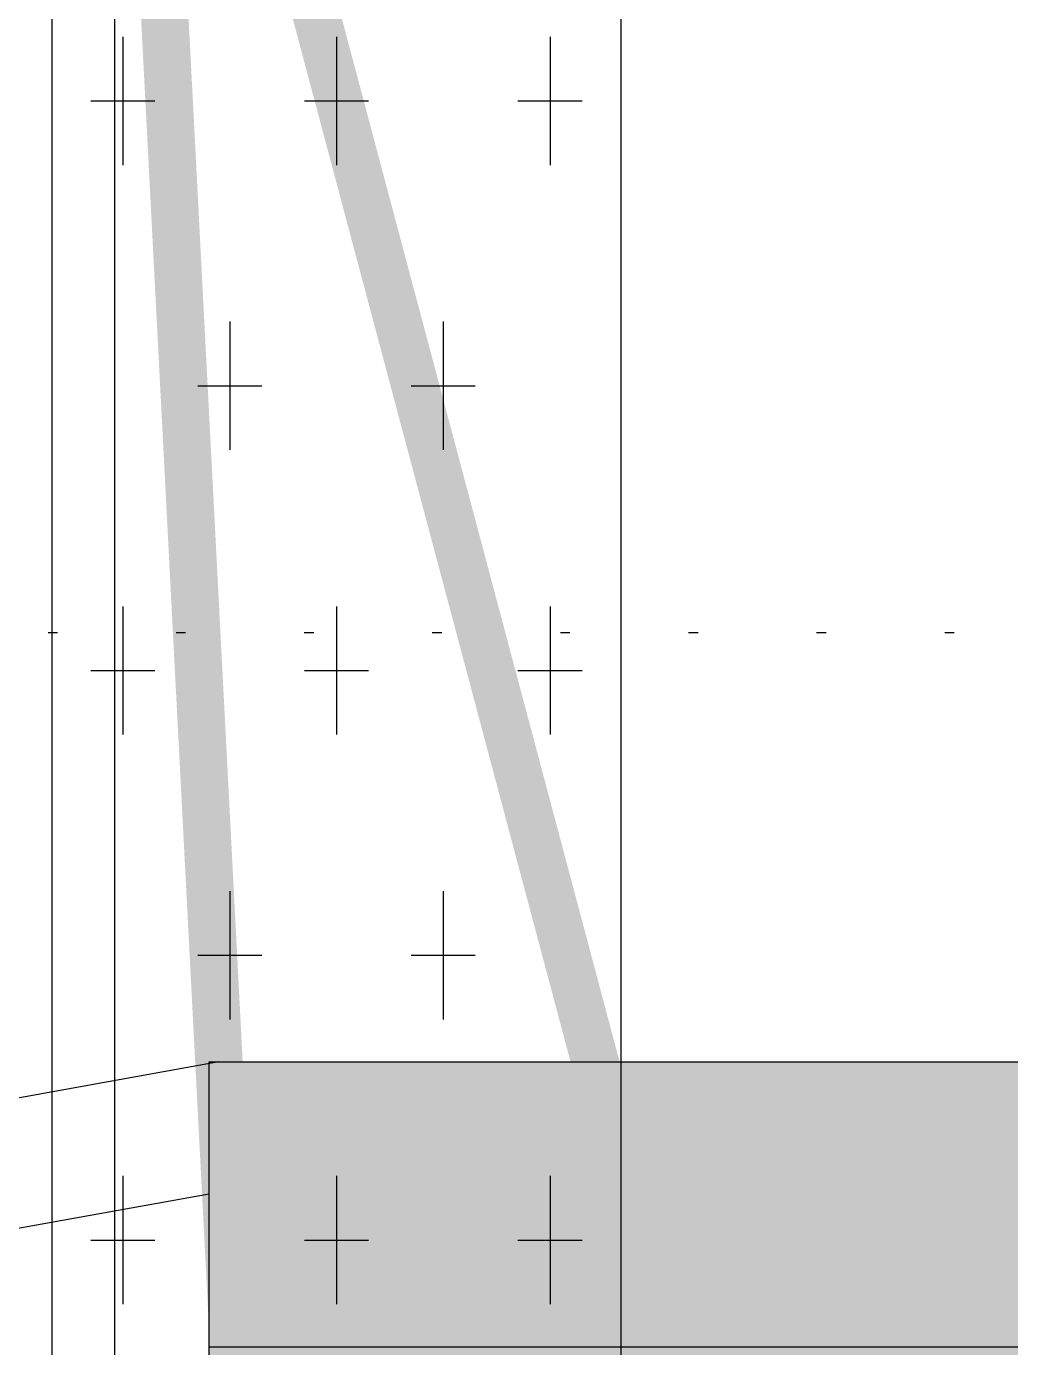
# Model space of a CAD drawing. Header units: millimetres. Extents: x -1499 to 6658, y -12483 to -6008.
# Drawn here: x 2135.23 to 2145.6, y -10920.59 to -10906.67 of the extents above; entities that cross this region are included whole.
import ezdxf

# ---------------------------------------------------------------- set-up
doc = ezdxf.new("R2010")
doc.units = ezdxf.units.MM
for name, pattern in [('A-DOTLN01H', [0.125, 0, -0.125]), ('CONT', [2, 1, 1]), ('HIDDEN', [0.375, 0.25, -0.125])]:
    doc.linetypes.add(name, pattern=pattern)
for name, color, linetype in [('CC-RFIL', 4, 'CONT'), ('CR-GRID', 56, 'A-DOTLN01H'), ('CS-CONC-MAJR', 4, 'Continuous'), ('CS-EXCV', 3, 'A-DIGLN01'), ('Layer', 7, 'Continuous'), ('수직그리드', 1, 'Continuous')]:
    doc.layers.add(name, color=color, linetype=linetype)
doc.linetypes.add('A-DIGLN01', pattern='A,0.9,-0.2,[19,kscals.shx,S=0.1,R=180,X=0,Y=0],0.9', length=2)

# ---------------------------------------------------------------- blocks, each defined once
blk = doc.blocks.new('TB-15')
at = {"layer": 'Layer'}
for points in [[(-1, -3), (-1, -12), (1, -12), (1, -3), (-1, -3)], [(-0.75, -6.7625), (-0.75, -6.9875)], [(0, -6.7625), (0, -6.9875)], [(0.75, -6.7625), (0.75, -6.9875)], [(-0.8625, -6.875), (-0.6375, -6.875)], [(-0.1125, -6.875), (0.1125, -6.875)], [(0.6375, -6.875), (0.8625, -6.875)], [(-0.375, -7.2625), (-0.375, -7.4875)], [(0.375, -7.2625), (0.375, -7.4875)], [(-0.4875, -7.375), (-0.2625, -7.375)], [(0.2625, -7.375), (0.4875, -7.375)], [(-0.75, -7.7625), (-0.75, -7.9875)], [(0, -7.7625), (0, -7.9875)], [(0.75, -7.7625), (0.75, -7.9875)], [(-0.8625, -7.875), (-0.6375, -7.875)], [(-0.1125, -7.875), (0.1125, -7.875)], [(0.6375, -7.875), (0.8625, -7.875)], [(-0.375, -8.2625), (-0.375, -8.4875)], [(0.375, -8.2625), (0.375, -8.4875)], [(-0.4875, -8.375), (-0.2625, -8.375)], [(0.2625, -8.375), (0.4875, -8.375)], [(-0.75, -8.7625), (-0.75, -8.9875)], [(0, -8.7625), (0, -8.9875)], [(0.75, -8.7625), (0.75, -8.9875)], [(-0.8625, -8.875), (-0.6375, -8.875)], [(-0.1125, -8.875), (0.1125, -8.875)], [(0.6375, -8.875), (0.8625, -8.875)]]:
    blk.add_lwpolyline(points, dxfattribs=at)

msp = doc.modelspace()

# ---------------------------------------------------------------- hatches: boundary and pattern name
at = {"linetype": 'Continuous'}
h = msp.add_hatch(color=254, dxfattribs=at)
h.dxf.hatch_style = 1
h.paths.add_polyline_path([(2154.157, -10961.825), (2154.157, -10947.517), (2150.206, -10910.783), (2150.079, -10909.151), (2149.946, -10908.861), (2147.039, -10917.581), (2137.157, -10917.581), (2137.157, -10962.425), (2154.257, -10962.425), (2154.257, -10961.825)])

# ---------------------------------------------------------------- linework, layer by layer
at = {"layer": 'CC-RFIL', "color": 7, "linetype": 'HIDDEN', "ltscale": 1000, "const_width": 0.5, "flags": 128}
for points in [[(2136.55, -10903.923), (2139.584, -10962.425)], [(2144.157, -10928.597), (2137.655, -10904.188)]]:
    msp.add_lwpolyline(points, dxfattribs=at)
at = {"layer": 'CR-GRID', "color": 6, "linetype": 'A-DOTLN01H', "ltscale": 10}
msp.add_line((1436.157, -10913.058), (6196.157, -10913.058), dxfattribs=at)
at = {"layer": 'CS-CONC-MAJR'}
for p, q in [((2137.157, -10917.581), (2147.039, -10917.581)), ((2137.157, -10962.425), (2137.157, -10917.581)), ((2137.157, -10918.973), (1788.157, -10981.734)), ((2137.157, -10920.581), (2147.157, -10920.581))]:
    msp.add_line(p, q, dxfattribs=at)
at = {"layer": 'CS-EXCV', "ltscale": 5}
msp.add_line((2137.258, -10917.581), (1788.157, -10980.359), dxfattribs=at)
at = {"layer": '수직그리드'}
msp.add_line((2136.157, -10860.138), (2136.157, -11873.058), dxfattribs=at)

# ---------------------------------------------------------------- block references
at = {"xscale": 3, "yscale": 6, "zscale": 3}
msp.add_blockref('TB-15', (2138.497, -10866.207), dxfattribs=at)

doc.saveas('drawing.dxf')
